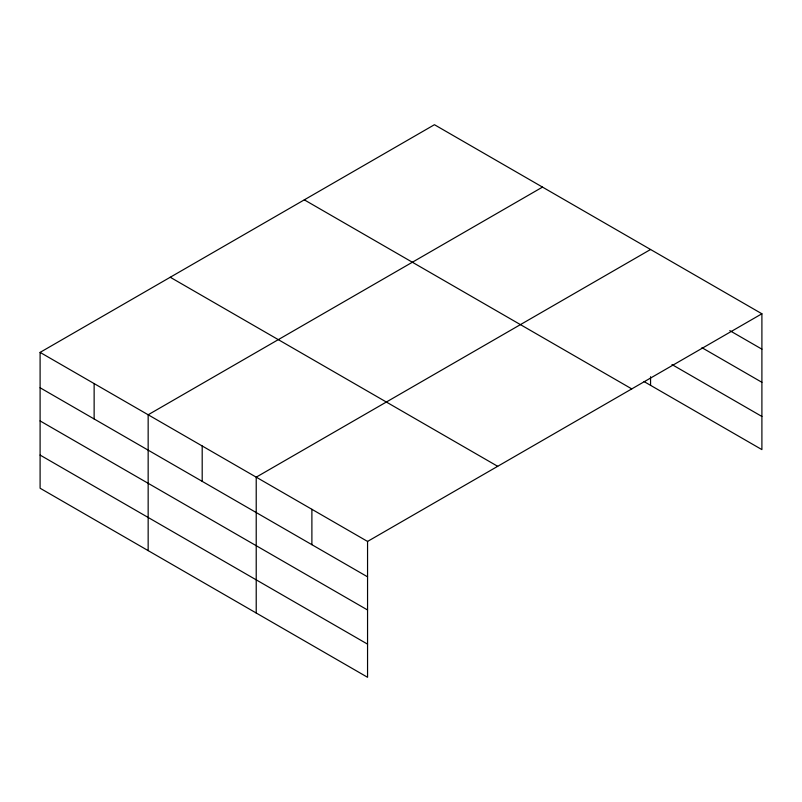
<?xml version="1.0" encoding="UTF-8"?>
<svg xmlns="http://www.w3.org/2000/svg" width="802" height="802" viewBox="0 0 802 802"><rect width="100%" height="100%" fill="white"/><g stroke="black" fill="none" stroke-linecap="round" stroke-linejoin="round"><path stroke-width="1.2" d="M40.1 352.389L367.557 541.44L367.557 677.289L40.1 488.228L40.1 352.389L434.443 124.711L761.9 313.772L761.9 449.611L644.076 381.592M542.503 187.107L148.159 414.774L148.159 550.623M650.562 249.492L256.219 477.16L256.219 613.009M367.557 541.44L761.9 313.772M729.78 330.614L761.9 349.161M701.951 347.697L761.9 382.303M671.976 364.549L761.9 416.469M304.309 199.848L631.765 388.9M170.235 277.251L497.691 466.313M40.1 387.767L367.557 576.828M40.1 420.92L367.557 609.981M40.1 455.075L367.557 644.136M650.562 376.739L650.562 385.341M311.888 509.3L311.888 544.688M202.194 445.972L202.194 481.35M94.135 383.577L94.135 418.965"/></g></svg>
